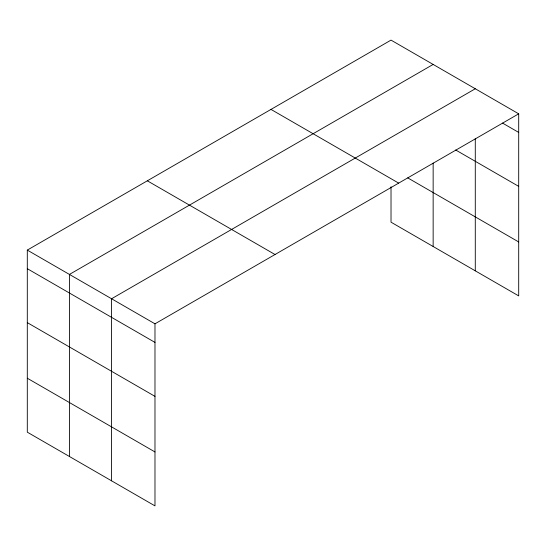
<?xml version="1.0" encoding="UTF-8"?>
<svg xmlns="http://www.w3.org/2000/svg" width="546" height="546" viewBox="0 0 546 546"><rect width="100%" height="100%" fill="white"/><g stroke="black" fill="none" stroke-linecap="round" stroke-linejoin="round"><path stroke-width="0.82" d="M518.7 113.827L391.018 40.111L27.3 250.102L27.3 432.173L154.982 505.889L154.982 323.819L518.7 113.827L518.7 295.898L391.018 222.181L391.018 186.78M433.149 64.435L69.438 274.426L69.438 456.497M475.286 88.766L111.575 298.751L111.575 480.828M502.511 123.075L518.7 132.425M455.671 149.979L518.7 186.37M407.725 177.88L518.7 241.953M270.987 109.405L398.676 183.122M147.324 180.801L275.013 254.518M27.3 250.102L154.982 323.819M27.3 268.693L154.982 342.41M27.3 322.638L154.982 396.362M27.3 378.221L154.982 451.945M475.286 138.547L475.286 270.836M433.149 163.083L433.149 246.512"/></g></svg>
